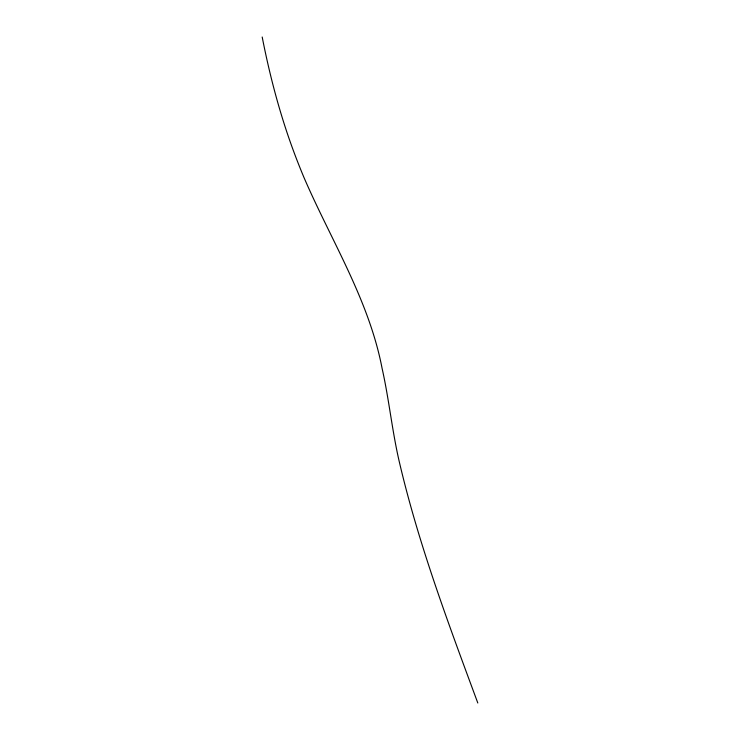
<?xml version="1.0" encoding="UTF-8"?>
<svg xmlns="http://www.w3.org/2000/svg" width="740" height="740" viewBox="0 0 740 740"><rect width="100%" height="100%" fill="white"/><g stroke="black" fill="none" stroke-linecap="round" stroke-linejoin="round"><path stroke-width="1.11" d="M477.809 703C448.56 624.033 418.785 544.862 399.517 462.731C392.172 431.568 389.111 399.6 382.09 368.372C368.973 300.014 331.206 240.639 304.011 177.591A217.227 72.224 68.7 0 1 287.129 132.886C276.64 101.537 268.528 69.431 262.191 37"/></g></svg>
